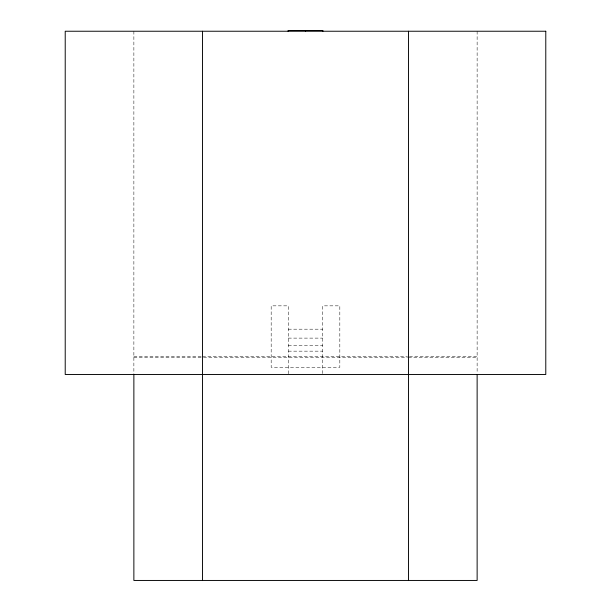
<?xml version="1.0" encoding="UTF-8"?>
<svg xmlns="http://www.w3.org/2000/svg" width="611" height="611" viewBox="0 0 611 611"><rect width="100%" height="100%" fill="white"/><g stroke="black" fill="none" stroke-linecap="round" stroke-linejoin="round"><path stroke-width="0.46" stroke-dasharray="3.06 2.29" d="M288.339 329.184L322.661 329.184M288.339 338.112L322.661 338.112M288.339 345.658L322.661 345.658M288.339 351.157L322.661 351.157M133.87 356.648L201.569 356.648M202.524 356.648L407.522 356.648M409.431 356.648L477.13 356.648M133.87 357.336L202.524 357.336M203.478 357.336L407.522 357.336M408.476 357.336L477.13 357.336M477.13 31.237L477.13 373.542M322.661 373.558L322.661 305.844L339.823 305.844L339.823 367.295L271.177 367.295L271.177 305.844L288.339 305.844L288.339 374.497M133.87 31.237L133.87 374.497"/><path stroke-width="0.92" d="M477.13 374.497L477.13 580.45L133.87 580.45L133.87 374.497M408.476 31.237L408.476 580.45M322.913 31.237L322.913 30.55L288.087 30.55L288.087 31.237M305.5 30.55L305.5 31.237M202.524 31.237L202.524 580.45M545.783 31.237L65.217 31.237L65.217 374.497L545.783 374.497L545.783 31.237"/></g></svg>
